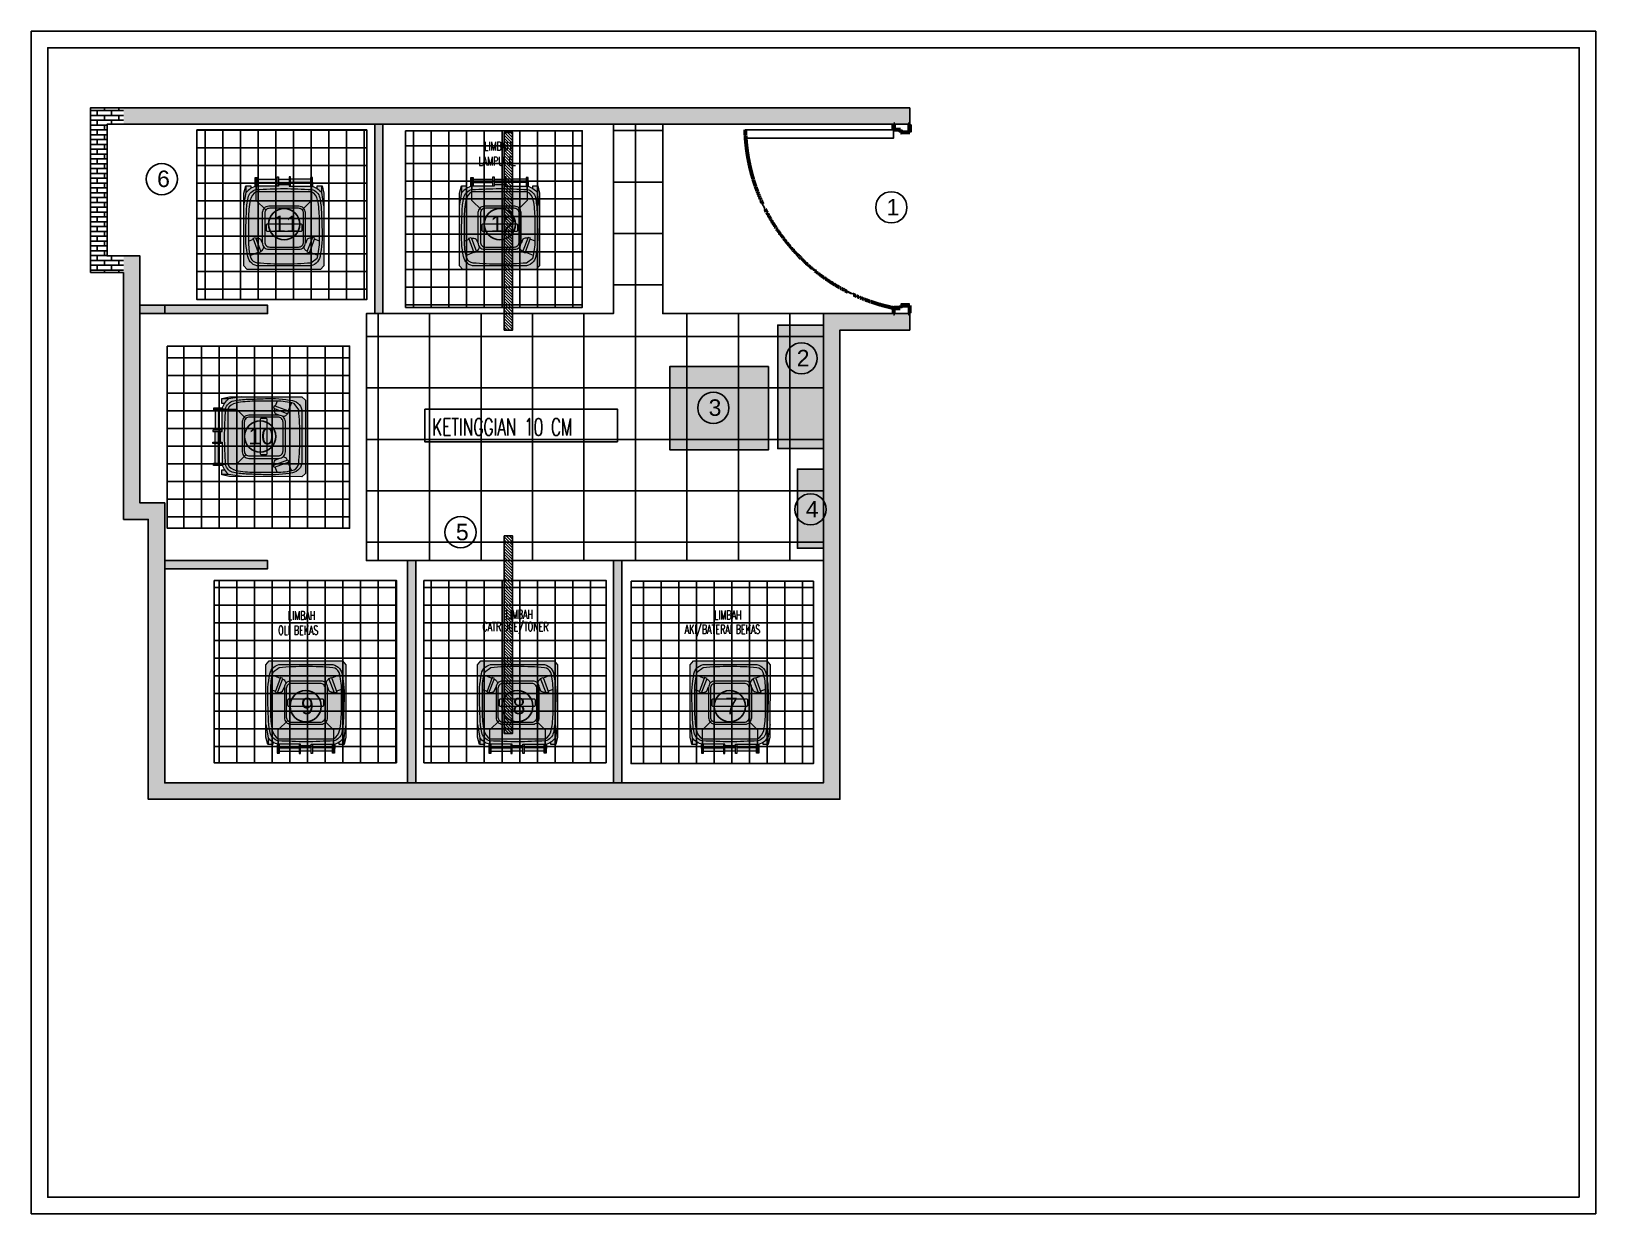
# Model space of a CAD drawing. Header units: inches. Extents: x -12025 to 97113, y -19657 to 37367.
# Drawn here: x 35508 to 45007, y 10917 to 18098 of the extents above; entities that cross this region are included whole.
import ezdxf
from ezdxf.enums import TextEntityAlignment as Align

# ---------------------------------------------------------------- set-up
doc = ezdxf.new("R2010")
doc.units = ezdxf.units.IN
doc.header["$MEASUREMENT"] = 0
doc.linetypes.add('( Hidden )', pattern=[0.375, 0.25, -0.125])
doc.layers.add('001_Dark_1 10', color=7, linetype='Continuous', lineweight=0)
doc.layers.add('Notes', color=50, linetype='( Hidden )', lineweight=60)
doc.layers.add('dwgmodels.com_hatch', color=250, linetype='Continuous')
doc.layers.add('X-01004-OFC-B2$0$A-DOOR-2', color=2, linetype='Continuous')
doc.styles.add('dD-RS', font='romans.shx', dxfattribs={"width": 0.8})
doc.styles.get("Standard").update_dxf_attribs({"font": 'arial.ttf'})
pattern_1 = [(90, (-1883.93, 1410.62), (-107.33318, 0), []), (180, (-1883.93, 1410.62), (0, -107.33318), [])]
pattern_2 = [(135, (-1883.926, 1410.623), (-8.8388348, -8.8388348), [])]

# ---------------------------------------------------------------- blocks, each defined once
blk = doc.blocks.new('DOOR-E')
at = {"color": 2, "elevation": 0}
for points in [[(1179226.5, 1580346.5), (1179226.5, 1580352.5, -0.414214), (1179230.5, 1580356.5), (1179272.5, 1580356.5, -0.414214), (1179276.5, 1580352.5), (1179276.5, 1580304.6, -0.414214), (1179272.5, 1580300.6), (1179263.5, 1580300.6, 0.414214), (1179261.5, 1580298.6), (1179261.5, 1580260.5, -0.414214), (1179257.5, 1580256.5), (1179230.5, 1580256.5, -0.414214), (1179226.5, 1580260.5), (1179226.5, 1580266.5), (1179228.5, 1580266.5), (1179228.5, 1580260.5, 0.414214), (1179230.5, 1580258.5), (1179257.5, 1580258.5, 0.414214), (1179259.5, 1580260.5), (1179259.5, 1580298.6, -0.414214), (1179263.5, 1580302.6), (1179272.5, 1580302.6, 0.414214), (1179274.5, 1580304.6), (1179274.5, 1580352.5, 0.414214), (1179272.5, 1580354.5), (1179230.5, 1580354.5, 0.414214), (1179228.5, 1580352.5), (1179228.5, 1580346.5)], [(1180376.5, 1580346.5), (1180376.5, 1580352.5, 0.414214), (1180372.5, 1580356.5), (1180330.5, 1580356.5, 0.414214), (1180326.5, 1580352.5), (1180326.5, 1580304.6, 0.414214), (1180330.5, 1580300.6), (1180339.5, 1580300.6, -0.414214), (1180341.5, 1580298.6), (1180341.5, 1580260.5, 0.414214), (1180345.5, 1580256.5), (1180372.5, 1580256.5, 0.414214), (1180376.5, 1580260.5), (1180376.5, 1580266.5), (1180374.5, 1580266.5), (1180374.5, 1580260.5, -0.414214), (1180372.5, 1580258.5), (1180345.5, 1580258.5, -0.414214), (1180343.5, 1580260.5), (1180343.5, 1580298.6, 0.414214), (1180339.5, 1580302.6), (1180330.5, 1580302.6, -0.414214), (1180328.5, 1580304.6), (1180328.5, 1580352.5, -0.414214), (1180330.5, 1580354.5), (1180372.5, 1580354.5, -0.414214), (1180374.5, 1580352.5), (1180374.5, 1580346.5)]]:
    blk.add_lwpolyline(points, format="xyb", close=True, dxfattribs=at)
at = {"color": 8}
blk.add_arc((1179231.7, 1580490.2, 0), 1134.1, 271.50479, 348.10636, dxfattribs=at)
at = {"layer": 'X-01004-OFC-B2$0$A-DOOR-2', "elevation": 0, "flags": 128}
blk.add_lwpolyline([(1179261.5, 1580256.5), (1179311.5, 1580256.5), (1179311.5, 1579356.5), (1179261.5, 1579356.5), (1179261.5, 1580256.5)], close=True, dxfattribs=at)

msp = doc.modelspace()

# ---------------------------------------------------------------- hatches: boundary and pattern name
h = msp.add_hatch()
h.set_pattern_fill('AR-BRSTD', color=256, scale=11)
h.set_pattern_definition([(0, (32871.935, 4004.078), (0, 29.337), []), (90, (32871.935, 4004.08), (-44, 29.337), [29.337, -29.337])])
h.paths.add_polyline_path([(36068, 17634.1), (35868, 17634.1), (35868, 16634.1), (36068, 16634.1), (36068, 16734.1), (35968, 16734.1), (35968, 17534.1), (36068, 17534.1)])
h = msp.add_hatch()
h.set_pattern_fill('AR-BRSTD', color=256, scale=10)
h.set_pattern_definition([(0, (14400.315, 19219.676), (0, 26.67), []), (90, (14400.315, 19219.676), (-40, 26.67), [26.67, -26.67])])
h.paths.add_polyline_path([(36068, 17634.1), (36068, 17534.1), (40842.3, 17534.1), (40842.3, 17534.1), (40842.3, 17634.1), (40836.1, 17634.1), (40698, 17634.1)])
h.paths.add_polyline_path([(36068, 16734.1), (36068, 15134.1), (36218, 15134.1), (36218, 13434.1), (40418, 13434.1), (40418, 16284.1), (40842.3, 16284.1), (40842.3, 16384.1), (40698, 16384.1), (40318, 16384.1), (40318, 13534.1), (36318, 13534.1), (36318, 15234.1), (36168, 15234.1), (36168, 16734.1)])
h = msp.add_hatch(color=256)
h.dxf.hatch_style = 1
h.paths.add_polyline_path([(37643, 17534.1), (37593, 17534.1), (37593, 16384.1), (37643, 16384.1)])
h.paths.add_polyline_path([(39093, 14884.1), (39043, 14884.1), (39043, 13534.1), (39093, 13534.1)])
h.paths.add_polyline_path([(37843, 14884.1), (37793, 14884.1), (37793, 13534.1), (37843, 13534.1)])
h.paths.add_polyline_path([(36942.9, 14884.1), (36318, 14884.1), (36318, 14834.1), (36942.9, 14834.1)])
h.paths.add_polyline_path([(36168, 16434.1), (36168, 16384.1), (36942.9, 16384.1), (36942.9, 16434.1)])
at = {"true_color": 0x636466}
h = msp.add_hatch(dxfattribs=at)
h.set_pattern_fill('ANSI37', color=251, scale=858.665449, angle=45)
h.set_pattern_definition([(90, (27869.33, 19001.06), (-107.3332, 0), []), (180, (27869.33, 19001.06), (-6e-15, -107.3332), [])])
h.paths.add_polyline_path([(36514.1, 17499.4), (36514.1, 16469), (37544.5, 16469), (37544.5, 17499.4)])
at = {"transparency": 33554687}
h = msp.add_hatch(dxfattribs=at)
h.set_pattern_fill('ANSI37', color=256, scale=2500, angle=45)
h.set_pattern_definition([(90, (20113.38, 16557.25), (-312.5, 0), []), (180, (20113.38, 16557.25), (-3e-14, -312.5), [])])
h.paths.add_polyline_path([(37593, 16384.1), (37593, 16384.1), (37543, 16384.1), (37543, 14884.1), (40318, 14884.1), (40318, 16384.1), (39342.3, 16384.1), (39342.3, 17534.1), (39042.3, 17534.1), (39042.3, 16384.1)])
at = {"true_color": 0x636466}
h = msp.add_hatch(dxfattribs=at)
h.set_pattern_fill('ANSI37', color=251, scale=858.665449, angle=45)
h.set_pattern_definition(pattern_1)
h.paths.add_polyline_path([(37780.5, 17494.1), (37780.5, 16421.3), (38853.2, 16421.3), (38853.2, 17494.1)])
at = {"true_color": 0xed1f24}
h = msp.add_hatch(dxfattribs=at)
h.set_pattern_fill('ANSI31', color=240, scale=100, angle=90)
h.set_pattern_definition(pattern_2)
h.paths.add_polyline_path([(38380.1, 17484.1), (38380.1, 16284.1), (38430.1, 16284.1), (38430.1, 17484.1)])
at = {"true_color": 0x58ba48}
h = msp.add_hatch(color=85, dxfattribs=at)
h.dxf.hatch_style = 1
h.paths.add_polyline_path([(40318, 16314.1), (40040.1, 16314.1), (40040.1, 15564), (40318, 15564)])
at = {"true_color": 0x636466}
h = msp.add_hatch(dxfattribs=at)
h.set_pattern_fill('ANSI37', color=251, scale=858.665449, angle=45)
h.set_pattern_definition(pattern_1)
h.paths.add_polyline_path([(36334, 16186.9), (36334, 15079.9), (37440.9, 15079.9), (37440.9, 16186.9)])
at = {"true_color": 0x000000}
h = msp.add_hatch(color=18, dxfattribs=at)
h.dxf.hatch_style = 1
h.paths.add_polyline_path([(39984.7, 15556.8), (39984.7, 16061.6), (39884.7, 16061.6), (39384.7, 16061.6), (39384.7, 15556.8)])
h = msp.add_hatch(color=18, dxfattribs=at)
h.dxf.hatch_style = 1
h.paths.add_polyline_path([(39984.7, 15977.3), (39748.3, 15977.3, -0.381513), (39744.8, 15641.1), (39984.7, 15641.1)])
at = {"true_color": 0x939598}
h = msp.add_hatch(color=252, dxfattribs=at)
h.dxf.hatch_style = 1
h.paths.add_polyline_path([(39892, 15672.7), (39946.4, 15672.7), (39946.4, 15944.7), (39892, 15944.7)])
at = {"true_color": 0xffffff}
h = msp.add_hatch(color=7, dxfattribs=at)
h.dxf.hatch_style = 1
h.paths.add_polyline_path([(40160.1, 14959.1), (40318, 14959.1), (40318, 15440), (40160.1, 15440)])
at = {"true_color": 0xed1f24}
h = msp.add_hatch(dxfattribs=at)
h.set_pattern_fill('ANSI31', color=240, scale=100, angle=90)
h.set_pattern_definition(pattern_2)
h.paths.add_polyline_path([(38380.1, 15034.1), (38380.1, 13834.1), (38430.1, 13834.1), (38430.1, 15034.1)])
at = {"true_color": 0x636466}
h = msp.add_hatch(dxfattribs=at)
h.set_pattern_fill('ANSI37', color=251, scale=858.665449, angle=45)
h.set_pattern_definition(pattern_1)
h.paths.add_polyline_path([(36617.7, 14763.5), (36617.7, 13656.5), (37724.7, 13656.5), (37724.7, 14763.5)])
h = msp.add_hatch(dxfattribs=at)
h.set_pattern_fill('ANSI37', color=251, scale=858.665449, angle=45)
h.set_pattern_definition(pattern_1)
h.paths.add_polyline_path([(37891.5, 14763.3), (37891.5, 13656.4), (38998.4, 13656.4), (38998.4, 14763.3)])
h = msp.add_hatch(dxfattribs=at)
h.set_pattern_fill('ANSI37', color=251, scale=858.665449, angle=45)
h.set_pattern_definition(pattern_1)
h.paths.add_polyline_path([(39149.7, 14757.9), (39149.7, 13650.9), (40256.6, 13650.9), (40256.6, 14757.9)])
at = {"layer": 'dwgmodels.com_hatch', "true_color": 0x136734}
h = msp.add_hatch(color=116, dxfattribs=at)
h.dxf.hatch_style = 1
h.paths.add_polyline_path([(36799.4, 17114.2), (36810.5, 17159.1), (36841, 17159.1), (36840.8, 17144.2, -0.065352), (36867.3, 17156.3), (36867.7, 17211.1), (36874.3, 17211.1), (36880.9, 17211.1), (36880.9, 17200.1), (37001.3, 17200.1), (37001.3, 17213.9), (37009.5, 17213.9), (37009.5, 17200.1), (37041.9, 17200.1), (37074.3, 17200.1), (37074.3, 17213.9), (37082.5, 17213.9), (37082.5, 17200.1), (37203, 17200.1), (37203, 17211.1), (37209.6, 17211.1), (37216.1, 17211.1), (37216.5, 17156.3, -0.065352), (37243, 17144.2), (37242.9, 17159.1), (37273.3, 17159.1), (37284.4, 17114.2), (37284.7, 16674.7), (37264.4, 16651.4), (37041.9, 16651.4), (36819.4, 16651.4), (36799.1, 16674.7)])
h.paths.add_polyline_path([(37203, 17158.2), (37203, 17180.4), (37082.5, 17180.4), (37082.5, 17158.2)], flags=16)
h.paths.add_polyline_path([(37074.3, 17168.3), (37074.3, 17180.4), (37041.9, 17180.4), (37009.5, 17180.4), (37009.5, 17168.3), (37041.9, 17168.3)], flags=16)
h.paths.add_polyline_path([(37001.3, 17158.2), (37001.3, 17180.4), (36880.9, 17180.4), (36880.9, 17158.2)], flags=16)
h = msp.add_hatch(color=116, dxfattribs=at)
h.dxf.hatch_style = 1
h.paths.add_polyline_path([(38109, 17114.2), (38120.1, 17159.1), (38150.5, 17159.1), (38150.4, 17144.2, -0.065352), (38176.9, 17156.3), (38177.3, 17211.1), (38183.8, 17211.1), (38190.4, 17211.1), (38190.4, 17200.1), (38310.9, 17200.1), (38310.9, 17213.9), (38319.1, 17213.9), (38319.1, 17200.1), (38351.5, 17200.1), (38383.9, 17200.1), (38383.9, 17213.9), (38392.1, 17213.9), (38392.1, 17200.1), (38512.5, 17200.1), (38512.5, 17211.1), (38519.1, 17211.1), (38525.7, 17211.1), (38526.1, 17156.3, -0.065352), (38552.5, 17144.2), (38552.4, 17159.1), (38582.9, 17159.1), (38594, 17114.2), (38594.3, 16674.7), (38573.9, 16651.4), (38351.5, 16651.4), (38129, 16651.4), (38108.7, 16674.7)])
h.paths.add_polyline_path([(38512.5, 17158.2), (38512.5, 17180.4), (38392.1, 17180.4), (38392.1, 17158.2)], flags=16)
h.paths.add_polyline_path([(38383.9, 17168.3), (38383.9, 17180.4), (38351.5, 17180.4), (38319.1, 17180.4), (38319.1, 17168.3), (38351.5, 17168.3)], flags=16)
h.paths.add_polyline_path([(38310.9, 17158.2), (38310.9, 17180.4), (38190.4, 17180.4), (38190.4, 17158.2)], flags=16)
h = msp.add_hatch(color=116, dxfattribs=at)
h.dxf.hatch_style = 1
h.paths.add_polyline_path([(36710.5, 15393.6), (36665.6, 15404.7), (36665.6, 15435.2), (36680.5, 15435.1, -0.065352), (36668.4, 15461.5), (36613.6, 15461.9), (36613.6, 15468.5), (36613.6, 15475.1), (36624.7, 15475.1), (36624.7, 15595.5), (36610.8, 15595.5), (36610.8, 15603.7), (36624.7, 15603.7), (36624.7, 15636.1), (36624.7, 15668.5), (36610.8, 15668.5), (36610.8, 15676.7), (36624.7, 15676.7), (36624.7, 15797.2), (36613.6, 15797.2), (36613.6, 15803.8), (36613.6, 15810.4), (36668.4, 15810.7, -0.065352), (36680.5, 15837.2), (36665.6, 15837.1), (36665.6, 15867.5), (36710.5, 15878.6), (37150, 15878.9), (37173.3, 15858.6), (37173.3, 15636.1), (37173.3, 15413.7), (37150, 15393.3)])
h.paths.add_polyline_path([(36666.5, 15797.2), (36644.3, 15797.2), (36644.3, 15676.7), (36666.5, 15676.7)], flags=16)
h.paths.add_polyline_path([(36656.4, 15668.5), (36644.3, 15668.5), (36644.3, 15636.1), (36644.3, 15603.7), (36656.4, 15603.7), (36656.4, 15636.1)], flags=16)
h.paths.add_polyline_path([(36666.5, 15595.5), (36644.3, 15595.5), (36644.3, 15475.1), (36666.5, 15475.1)], flags=16)
h = msp.add_hatch(color=116, dxfattribs=at)
h.dxf.hatch_style = 1
h.paths.add_polyline_path([(37418, 13812), (37406.9, 13767.1), (37376.5, 13767.1), (37376.6, 13782, -0.065352), (37350.1, 13769.9), (37349.7, 13715.2), (37343.2, 13715.2), (37336.6, 13715.2), (37336.6, 13726.2), (37216.1, 13726.2), (37216.1, 13712.3), (37207.9, 13712.3), (37207.9, 13726.2), (37175.5, 13726.2), (37143.1, 13726.2), (37143.1, 13712.3), (37134.9, 13712.3), (37134.9, 13726.2), (37014.5, 13726.2), (37014.5, 13715.2), (37007.9, 13715.2), (37001.3, 13715.2), (37000.9, 13769.9, -0.065352), (36974.4, 13782), (36974.6, 13767.1), (36944.1, 13767.1), (36933, 13812), (36932.7, 14251.5), (36953, 14274.8), (37175.5, 14274.8), (37398, 14274.8), (37418.3, 14251.5)])
h.paths.add_polyline_path([(37014.5, 13768.1), (37014.5, 13745.8), (37134.9, 13745.8), (37134.9, 13768.1)], flags=16)
h.paths.add_polyline_path([(37143.1, 13757.9), (37143.1, 13745.8), (37175.5, 13745.8), (37207.9, 13745.8), (37207.9, 13757.9), (37175.5, 13757.9)], flags=16)
h.paths.add_polyline_path([(37216.1, 13768.1), (37216.1, 13745.8), (37336.6, 13745.8), (37336.6, 13768.1)], flags=16)
h = msp.add_hatch(color=116, dxfattribs=at)
h.dxf.hatch_style = 1
h.paths.add_polyline_path([(38703.2, 13812), (38692.1, 13767.1), (38661.6, 13767.1), (38661.7, 13782, -0.065352), (38635.3, 13769.9), (38634.9, 13715.2), (38628.3, 13715.2), (38621.7, 13715.2), (38621.7, 13726.2), (38501.2, 13726.2), (38501.2, 13712.3), (38493, 13712.3), (38493, 13726.2), (38460.7, 13726.2), (38428.3, 13726.2), (38428.3, 13712.3), (38420.1, 13712.3), (38420.1, 13726.2), (38299.6, 13726.2), (38299.6, 13715.2), (38293, 13715.2), (38286.4, 13715.2), (38286, 13769.9, -0.065352), (38259.6, 13782), (38259.7, 13767.1), (38229.3, 13767.1), (38218.1, 13812), (38217.9, 14251.5), (38238.2, 14274.8), (38460.7, 14274.8), (38683.1, 14274.8), (38703.5, 14251.5)])
h.paths.add_polyline_path([(38299.6, 13768.1), (38299.6, 13745.8), (38420.1, 13745.8), (38420.1, 13768.1)], flags=16)
h.paths.add_polyline_path([(38428.3, 13757.9), (38428.3, 13745.8), (38460.7, 13745.8), (38493, 13745.8), (38493, 13757.9), (38460.7, 13757.9)], flags=16)
h.paths.add_polyline_path([(38501.2, 13768.1), (38501.2, 13745.8), (38621.7, 13745.8), (38621.7, 13768.1)], flags=16)
h = msp.add_hatch(color=116, dxfattribs=at)
h.dxf.hatch_style = 1
h.paths.add_polyline_path([(39993.2, 13812), (39982.1, 13767.1), (39951.7, 13767.1), (39951.8, 13782, -0.065352), (39925.3, 13769.9), (39924.9, 13715.2), (39918.4, 13715.2), (39911.8, 13715.2), (39911.8, 13726.2), (39791.3, 13726.2), (39791.3, 13712.3), (39783.1, 13712.3), (39783.1, 13726.2), (39750.7, 13726.2), (39718.3, 13726.2), (39718.3, 13712.3), (39710.1, 13712.3), (39710.1, 13726.2), (39589.7, 13726.2), (39589.7, 13715.2), (39583.1, 13715.2), (39576.5, 13715.2), (39576.1, 13769.9, -0.065352), (39549.6, 13782), (39549.8, 13767.1), (39519.3, 13767.1), (39508.2, 13812), (39507.9, 14251.5), (39528.3, 14274.8), (39750.7, 14274.8), (39973.2, 14274.8), (39993.5, 14251.5)])
h.paths.add_polyline_path([(39589.7, 13768.1), (39589.7, 13745.8), (39710.1, 13745.8), (39710.1, 13768.1)], flags=16)
h.paths.add_polyline_path([(39718.3, 13757.9), (39718.3, 13745.8), (39750.7, 13745.8), (39783.1, 13745.8), (39783.1, 13757.9), (39750.7, 13757.9)], flags=16)
h.paths.add_polyline_path([(39791.3, 13768.1), (39791.3, 13745.8), (39911.8, 13745.8), (39911.8, 13768.1)], flags=16)

# ---------------------------------------------------------------- linework, layer by layer
for p, q in [((40842.3, 17534.1), (40842.3, 17634.1)), ((40842.3, 16284.1), (40842.3, 16384.1)), ((40842.3, 16284.1), (40842.3, 16384.1)), ((40842.3, 16284.1), (40842.3, 16384.1)), ((40842.3, 16284.1), (40842.3, 16384.1))]:
    msp.add_line(p, q)
for points in [[(45006.9, 10917.5), (35508, 10917.5), (35508, 18098.2), (45006.9, 18098.2)], [(44906.9, 11017.5), (35608, 11017.5), (35608, 17998.2), (44906.9, 17998.2)], [(40318, 16314.1), (40040.1, 16314.1), (40040.1, 15564), (40318, 15564)], [(40318, 15440), (40160.1, 15440), (40160.1, 14959.1), (40318, 14959.1)]]:
    msp.add_lwpolyline(points, close=True)
for points in [[(36068, 16634.1), (35868, 16634.1), (35868, 17634.1), (36068, 17634.1)], [(36068, 17634.1), (40698, 17634.1)], [(40842.3, 17634.1), (40698, 17634.1)], [(40842.3, 17634.1), (40836.1, 17634.1)], [(36068, 16734.1), (35968, 16734.1), (35968, 17534.1), (36068, 17534.1)], [(36068, 17534.1), (40698, 17534.1)], [(37593, 16384.1), (37543, 16384.1), (37543, 14884.1), (40318, 14884.1), (40318, 16384.1), (39342.3, 16384.1), (39342.3, 17534.1), (39042.3, 17534.1), (39042.3, 16384.1), (37593, 16384.1)], [(37593, 17534.1), (37593, 16384.1), (37643, 16384.1), (37643, 17534.1), (37593, 17534.1)], [(38230.1, 17534.1), (38580.1, 17534.1)], [(40318, 16384.1), (39342.3, 16384.1), (39342.3, 17534.1)], [(39818, 17534.1), (39518, 17534.1)], [(39818, 17534.1), (39518, 17534.1)], [(40843, 17534.1), (40698, 17534.1)], [(40838.1, 17534.1), (40842.3, 17534.1), (40842.3, 17534.1)], [(40843, 16384.1), (40318, 16384.1), (40318, 13534.1), (36318, 13534.1), (36318, 15234.1), (36168, 15234.1), (36168, 16734.1), (36068, 16734.1)], [(40843, 16284.1), (40418, 16284.1), (40418, 13434.1), (36218, 13434.1), (36218, 15134.1), (36068, 15134.1), (36068, 16634.1)], [(36168, 16384.1), (36942.9, 16384.1), (36942.9, 16434.1), (36318, 16434.1), (36168, 16434.1)], [(36318.1, 16384.1), (36318.1, 16434.1)], [(40698, 16384.1), (40843, 16384.1)], [(40698, 16284.1), (40842.3, 16284.1)], [(39884.7, 16061.6), (39384.7, 16061.6), (39384.7, 15556.8), (39984.7, 15556.8), (39984.7, 16061.6)], [(39884.7, 16061.6), (39984.7, 16061.6)], [(36168, 15876.8), (36168, 15576.8)], [(36318, 14834.1), (36942.9, 14834.1), (36942.9, 14884.1), (36318, 14884.1), (36318, 14884.1), (36318, 14834.1)], [(37843, 13534.1), (37843, 14884.1), (37793, 14884.1), (37793, 13534.1), (37793, 13534.1), (37843, 13534.1)], [(39093, 13534.1), (39093, 14884.1), (39043, 14884.1), (39043, 13534.1), (39043, 13534.1), (39093, 13534.1)]]:
    msp.add_lwpolyline(points)
at = {"color": 251, "true_color": 0x636466}
for points in [[(36514.1, 17499.4), (37544.5, 17499.4), (37544.5, 16469), (36514.1, 16469), (36514.1, 17499.4), (36514.1, 17499.4)], [(37780.5, 17494.1), (38853.2, 17494.1), (38853.2, 16421.3), (37780.5, 16421.3), (37780.5, 17494.1), (37780.5, 17494.1)], [(36334, 16186.9), (37440.9, 16186.9), (37440.9, 15079.9), (36334, 15079.9), (36334, 16186.9), (36334, 16186.9)], [(36617.7, 14763.5), (37724.7, 14763.5), (37724.7, 13656.5), (36617.7, 13656.5), (36617.7, 14763.5), (36617.7, 14763.5)], [(37891.5, 14763.3), (38998.4, 14763.3), (38998.4, 13656.4), (37891.5, 13656.4), (37891.5, 14763.3), (37891.5, 14763.3)], [(39149.7, 14757.9), (40256.6, 14757.9), (40256.6, 13650.9), (39149.7, 13650.9), (39149.7, 14757.9), (39149.7, 14757.9)]]:
    msp.add_lwpolyline(points, dxfattribs=at)
at = {"color": 240, "true_color": 0xed1f24}
for points in [[(38380.1, 16284.1), (38430.1, 16284.1), (38430.1, 17484.1), (38380.1, 17484.1), (38380.1, 16284.1)], [(38380.1, 13834.1), (38430.1, 13834.1), (38430.1, 15034.1), (38380.1, 15034.1), (38380.1, 13834.1)]]:
    msp.add_lwpolyline(points, dxfattribs=at)
at = {"color": 2}
for points in [[(40318, 15538.9), (40318.1, 15538.9)], [(40318, 15538.9), (40318.1, 15538.9)], [(40418, 15538.9), (40418.1, 15538.9)], [(40418, 15538.9), (40418.1, 15538.9)]]:
    msp.add_lwpolyline(points, dxfattribs=at)
at = {"color": 5}
for centre in [(36300.4, 17200.7), (40729.9, 17029), (37043.5, 16926.9), (38353.1, 16926.9), (40184.2, 16111.9), (39649, 15811.3), (36897.8, 15637.7), (40239.5, 15194.9), (38114.7, 15055.8), (37173.9, 13999.3), (38459, 13999.3), (39749.1, 13999.3)]:
    msp.add_circle(centre, 94.8, dxfattribs=at)
at = {"layer": '001_Dark_1 10'}
for points in [[(36867.3, 17156.3), (36867.7, 17211.1), (36874.3, 17211.1), (36880.9, 17211.1), (36880.9, 17158.2)], [(36880.9, 17200.1), (37001.3, 17200.1)], [(37009.5, 17200.1), (37041.9, 17200.1), (37074.3, 17200.1)], [(37203, 17200.1), (37082.5, 17200.1)], [(37216.5, 17156.3), (37216.1, 17211.1), (37209.6, 17211.1), (37203, 17211.1), (37203, 17158.2)], [(38176.9, 17156.3), (38177.3, 17211.1), (38183.8, 17211.1), (38190.4, 17211.1), (38190.4, 17158.2)], [(38190.4, 17200.1), (38310.9, 17200.1)], [(38319.1, 17200.1), (38351.5, 17200.1), (38383.9, 17200.1)], [(38512.5, 17200.1), (38392.1, 17200.1)], [(38526.1, 17156.3), (38525.7, 17211.1), (38519.1, 17211.1), (38512.5, 17211.1), (38512.5, 17158.2)], [(37243, 17144.2), (37242.9, 17159.1), (37273.3, 17159.1), (37284.4, 17114.2), (37284.7, 16674.7), (37264.4, 16651.4), (37041.9, 16651.4), (36819.4, 16651.4), (36799.1, 16674.7), (36799.4, 17114.2), (36810.5, 17159.1), (36841, 17159.1), (36840.8, 17144.2)], [(36799.3, 17037.7), (36812.1, 17118.5), (36812.1, 17159.1)], [(36880.9, 17180.4), (37001.3, 17180.4)], [(37009.5, 17180.4), (37041.9, 17180.4), (37074.3, 17180.4)], [(37009.5, 17168.3), (37041.9, 17168.3), (37074.3, 17168.3)], [(37203, 17180.4), (37082.5, 17180.4)], [(37284.5, 17037.7), (37271.7, 17118.5), (37271.7, 17159.1)], [(38552.5, 17144.2), (38552.4, 17159.1), (38582.9, 17159.1), (38594, 17114.2), (38594.3, 16674.7), (38573.9, 16651.4), (38351.5, 16651.4), (38129, 16651.4), (38108.7, 16674.7), (38109, 17114.2), (38120.1, 17159.1), (38150.5, 17159.1), (38150.4, 17144.2)], [(38108.9, 17037.7), (38121.7, 17118.5), (38121.7, 17159.1)], [(38190.4, 17180.4), (38310.9, 17180.4)], [(38319.1, 17180.4), (38351.5, 17180.4), (38383.9, 17180.4)], [(38319.1, 17168.3), (38351.5, 17168.3), (38383.9, 17168.3)], [(38512.5, 17180.4), (38392.1, 17180.4)], [(38594, 17037.7), (38581.3, 17118.5), (38581.3, 17159.1)], [(36826.4, 16824.6), (36856.8, 16835.9)], [(36854.2, 16841.2), (36868.4, 16846.4), (36902.2, 16758.2), (36887.1, 16752.4), (36854.8, 16841.4)], [(37229.6, 16841.2), (37215.4, 16846.4), (37181.6, 16758.2), (37196.7, 16752.4), (37229.1, 16841.4)], [(37257.4, 16824.6), (37227.1, 16835.9)], [(38136, 16824.6), (38166.3, 16835.9)], [(38163.8, 16841.2), (38178, 16846.4), (38211.8, 16758.2), (38196.7, 16752.4), (38164.3, 16841.4)], [(38539.2, 16841.2), (38525, 16846.4), (38491.2, 16758.2), (38506.3, 16752.4), (38538.6, 16841.4)], [(38567, 16824.6), (38536.6, 16835.9)], [(36836.2, 16737.1), (36885.7, 16756.2)], [(37247.6, 16737.1), (37198.1, 16756.2)], [(38145.8, 16737.1), (38195.3, 16756.2)], [(38557.2, 16737.1), (38507.7, 16756.2)], [(36680.5, 15837.2), (36665.6, 15837.1), (36665.6, 15867.5), (36710.5, 15878.6), (37150, 15878.9), (37173.3, 15858.6), (37173.3, 15636.1), (37173.3, 15413.7), (37150, 15393.3), (36710.5, 15393.6), (36665.6, 15404.7), (36665.6, 15435.2), (36680.5, 15435.1)], [(36787, 15878.7), (36706.2, 15865.9), (36665.6, 15865.9)], [(36668.4, 15810.7), (36613.6, 15810.4), (36613.6, 15803.8), (36613.6, 15797.2), (36666.5, 15797.2)], [(36624.7, 15797.2), (36624.7, 15676.7)], [(36644.3, 15797.2), (36644.3, 15676.7)], [(36983.5, 15823.8), (36978.3, 15809.7), (37066.5, 15775.8), (37072.3, 15790.9), (36983.3, 15823.3)], [(37000.1, 15851.6), (36988.8, 15821.3)], [(37087.7, 15841.8), (37068.5, 15792.3)], [(36624.7, 15603.7), (36624.7, 15636.1), (36624.7, 15668.5)], [(36624.7, 15475.1), (36624.7, 15595.5)], [(36644.3, 15603.7), (36644.3, 15636.1), (36644.3, 15668.5)], [(36644.3, 15475.1), (36644.3, 15595.5)], [(36656.4, 15603.7), (36656.4, 15636.1), (36656.4, 15668.5)], [(36983.5, 15448.5), (36978.3, 15462.6), (37066.5, 15496.4), (37072.3, 15481.3), (36983.3, 15449)], [(36668.4, 15461.5), (36613.6, 15461.9), (36613.6, 15468.5), (36613.6, 15475.1), (36666.5, 15475.1)], [(36787, 15393.6), (36706.2, 15406.3), (36665.6, 15406.3)], [(37000.1, 15420.7), (36988.8, 15451)], [(37087.7, 15430.4), (37068.5, 15479.9)], [(36974.4, 13782), (36974.6, 13767.1), (36944.1, 13767.1), (36933, 13812), (36932.7, 14251.5), (36953, 14274.8), (37175.5, 14274.8), (37398, 14274.8), (37418.3, 14251.5), (37418, 13812), (37406.9, 13767.1), (37376.5, 13767.1), (37376.6, 13782)], [(38259.6, 13782), (38259.7, 13767.1), (38229.3, 13767.1), (38218.1, 13812), (38217.9, 14251.5), (38238.2, 14274.8), (38460.7, 14274.8), (38683.1, 14274.8), (38703.5, 14251.5), (38703.2, 13812), (38692.1, 13767.1), (38661.6, 13767.1), (38661.7, 13782)], [(39549.6, 13782), (39549.8, 13767.1), (39519.3, 13767.1), (39508.2, 13812), (39507.9, 14251.5), (39528.3, 14274.8), (39750.7, 14274.8), (39973.2, 14274.8), (39993.5, 14251.5), (39993.2, 13812), (39982.1, 13767.1), (39951.7, 13767.1), (39951.8, 13782)], [(36969.8, 14189.2), (37019.3, 14170)], [(36987.8, 14085), (37002, 14079.9), (37035.8, 14168.1), (37020.7, 14173.9), (36988.4, 14084.8)], [(37363.2, 14085), (37349, 14079.9), (37315.2, 14168.1), (37330.3, 14173.9), (37362.7, 14084.8)], [(37381.2, 14189.2), (37331.7, 14170)], [(38254.9, 14189.2), (38304.5, 14170)], [(38273, 14085), (38287.1, 14079.9), (38321, 14168.1), (38305.9, 14173.9), (38273.5, 14084.8)], [(38648.3, 14085), (38634.2, 14079.9), (38600.3, 14168.1), (38615.4, 14173.9), (38647.8, 14084.8)], [(38666.4, 14189.2), (38616.8, 14170)], [(39545, 14189.2), (39594.5, 14170)], [(39563, 14085), (39577.2, 14079.9), (39611, 14168.1), (39595.9, 14173.9), (39563.6, 14084.8)], [(39938.4, 14085), (39924.2, 14079.9), (39890.4, 14168.1), (39905.5, 14173.9), (39937.9, 14084.8)], [(39956.4, 14189.2), (39906.9, 14170)], [(36960, 14101.7), (36990.4, 14090.3)], [(37391, 14101.7), (37360.7, 14090.3)], [(38245.2, 14101.7), (38275.5, 14090.3)], [(38676.1, 14101.7), (38645.8, 14090.3)], [(39535.2, 14101.7), (39565.6, 14090.3)], [(39966.2, 14101.7), (39935.9, 14090.3)], [(36932.9, 13888.5), (36945.7, 13807.8), (36945.7, 13767.1)], [(37418.1, 13888.5), (37405.3, 13807.8), (37405.3, 13767.1)], [(38218.1, 13888.5), (38230.9, 13807.8), (38230.9, 13767.1)], [(38703.2, 13888.5), (38690.4, 13807.8), (38690.4, 13767.1)], [(39508.1, 13888.5), (39520.9, 13807.8), (39520.9, 13767.1)], [(39993.3, 13888.5), (39980.5, 13807.8), (39980.5, 13767.1)], [(37000.9, 13769.9), (37001.3, 13715.2), (37007.9, 13715.2), (37014.5, 13715.2), (37014.5, 13768.1)], [(37014.5, 13745.8), (37134.9, 13745.8)], [(37014.5, 13726.2), (37134.9, 13726.2)], [(37207.9, 13757.9), (37175.5, 13757.9), (37143.1, 13757.9)], [(37207.9, 13745.8), (37175.5, 13745.8), (37143.1, 13745.8)], [(37207.9, 13726.2), (37175.5, 13726.2), (37143.1, 13726.2)], [(37336.6, 13745.8), (37216.1, 13745.8)], [(37336.6, 13726.2), (37216.1, 13726.2)], [(37350.1, 13769.9), (37349.7, 13715.2), (37343.2, 13715.2), (37336.6, 13715.2), (37336.6, 13768.1)], [(38286, 13769.9), (38286.4, 13715.2), (38293, 13715.2), (38299.6, 13715.2), (38299.6, 13768.1)], [(38299.6, 13745.8), (38420.1, 13745.8)], [(38299.6, 13726.2), (38420.1, 13726.2)], [(38493, 13757.9), (38460.7, 13757.9), (38428.3, 13757.9)], [(38493, 13745.8), (38460.7, 13745.8), (38428.3, 13745.8)], [(38493, 13726.2), (38460.7, 13726.2), (38428.3, 13726.2)], [(38621.7, 13745.8), (38501.2, 13745.8)], [(38621.7, 13726.2), (38501.2, 13726.2)], [(38635.3, 13769.9), (38634.9, 13715.2), (38628.3, 13715.2), (38621.7, 13715.2), (38621.7, 13768.1)], [(39576.1, 13769.9), (39576.5, 13715.2), (39583.1, 13715.2), (39589.7, 13715.2), (39589.7, 13768.1)], [(39589.7, 13745.8), (39710.1, 13745.8)], [(39589.7, 13726.2), (39710.1, 13726.2)], [(39783.1, 13757.9), (39750.7, 13757.9), (39718.3, 13757.9)], [(39783.1, 13745.8), (39750.7, 13745.8), (39718.3, 13745.8)], [(39783.1, 13726.2), (39750.7, 13726.2), (39718.3, 13726.2)], [(39911.8, 13745.8), (39791.3, 13745.8)], [(39911.8, 13726.2), (39791.3, 13726.2)], [(39925.3, 13769.9), (39924.9, 13715.2), (39918.4, 13715.2), (39911.8, 13715.2), (39911.8, 13768.1)]]:
    msp.add_lwpolyline(points, dxfattribs=at)
for points in [[(36931.7, 17014.3), (36874.3, 17070.4), (36874.3, 17211.1), (36874.3, 17137.5, -0.002183), (37041.9, 17143.5, -0.002183), (37209.6, 17137.5), (37209.6, 17211.1), (37209.6, 17070.4), (37152.2, 17014.3)], [(38241.2, 17014.3), (38183.8, 17070.4), (38183.8, 17211.1), (38183.8, 17137.5, -0.002183), (38351.5, 17143.5, -0.002183), (38519.1, 17137.5), (38519.1, 17211.1), (38519.1, 17070.4), (38461.7, 17014.3)], [(37209.6, 17137.5, -0.297961), (37259.5, 17086.8, -0.042051), (37269.4, 17001.1, 0.003698), (37273.4, 16895.3, -0.060574), (37261, 16730.9, -0.367426), (37193.1, 16673.2), (37041.9, 16673.2), (36890.7, 16673.2, -0.367426), (36822.8, 16730.9, -0.060574), (36810.4, 16895.3, 0.003698), (36814.4, 17001.1, -0.042051), (36824.3, 17086.8, -0.297961), (36874.3, 17137.5)], [(37001.3, 17158.2), (36880.9, 17158.2), (36874.3, 17158.2, 0.169802), (36812.1, 17118.5)], [(37082.5, 17158.2), (37203, 17158.2), (37209.6, 17158.2, -0.169802), (37271.7, 17118.5)], [(38519.1, 17137.5, -0.297961), (38569.1, 17086.8, -0.042051), (38579, 17001.1, 0.003698), (38583, 16895.3, -0.060574), (38570.6, 16730.9, -0.367426), (38502.7, 16673.2), (38351.5, 16673.2), (38200.3, 16673.2, -0.367426), (38132.4, 16730.9, -0.060574), (38119.9, 16895.3, 0.003698), (38124, 17001.1, -0.042051), (38133.9, 17086.8, -0.297961), (38183.8, 17137.5)], [(38310.9, 17158.2), (38190.4, 17158.2), (38183.8, 17158.2, 0.169802), (38121.7, 17118.5)], [(38392.1, 17158.2), (38512.5, 17158.2), (38519.1, 17158.2, -0.169802), (38581.3, 17118.5)], [(36870.4, 16841, -0.269888), (36900.1, 16835.9), (36911.7, 16809.2)], [(37213.4, 16841, 0.269888), (37183.7, 16835.9), (37172.1, 16809.2)], [(38180, 16841, -0.269888), (38209.7, 16835.9), (38221.3, 16809.2)], [(38523, 16841, 0.269888), (38493.3, 16835.9), (38481.7, 16809.2)], [(36900.7, 16762), (36901.2, 16762.2, 0.32068), (36919.2, 16789.7)], [(37183.1, 16762), (37182.7, 16762.2, -0.32068), (37164.6, 16789.7)], [(38210.3, 16762), (38210.7, 16762.2, 0.32068), (38228.8, 16789.7)], [(38492.7, 16762), (38492.2, 16762.2, -0.32068), (38474.2, 16789.7)], [(36666.5, 15676.7), (36666.5, 15797.2), (36666.5, 15803.8, -0.169802), (36706.2, 15865.9)], [(36687.2, 15803.8, -0.297961), (36737.9, 15853.7, -0.042051), (36823.6, 15863.6, 0.003698), (36929.4, 15867.7, -0.060574), (37093.8, 15855.3, -0.367426), (37151.5, 15787.3), (37151.5, 15636.1), (37151.5, 15484.9, -0.367426), (37093.8, 15417, -0.060574), (36929.4, 15404.6, 0.003698), (36823.6, 15408.6, -0.042051), (36737.9, 15418.5, -0.297961), (36687.2, 15468.5)], [(36810.4, 15525.9), (36754.3, 15468.5), (36613.6, 15468.5), (36687.2, 15468.5, -0.002183), (36681.2, 15636.1, -0.002183), (36687.2, 15803.8), (36613.6, 15803.8), (36754.3, 15803.8), (36810.4, 15746.4)], [(36983.7, 15807.6, 0.269888), (36988.8, 15777.9), (37015.5, 15766.3)], [(37062.7, 15777.3), (37062.5, 15776.9, -0.32068), (37035, 15758.8)], [(36666.5, 15595.5), (36666.5, 15475.1), (36666.5, 15468.5, 0.169802), (36706.2, 15406.3)], [(36983.7, 15464.6, -0.269888), (36988.8, 15494.4), (37015.5, 15505.9)], [(37062.7, 15495), (37062.5, 15495.4, 0.32068), (37035, 15513.4)], [(37007.9, 13788.7, -0.297961), (36957.9, 13839.4, -0.042051), (36948, 13925.2, 0.003698), (36944, 14030.9, -0.060574), (36956.4, 14195.3, -0.367426), (37024.3, 14253), (37175.5, 14253), (37326.7, 14253, -0.367426), (37394.6, 14195.3, -0.060574), (37407, 14030.9, 0.003698), (37403, 13925.2, -0.042051), (37393.1, 13839.4, -0.297961), (37343.2, 13788.7)], [(38293, 13788.7, -0.297961), (38243.1, 13839.4, -0.042051), (38233.2, 13925.2, 0.003698), (38229.1, 14030.9, -0.060574), (38241.5, 14195.3, -0.367426), (38309.4, 14253), (38460.7, 14253), (38611.9, 14253, -0.367426), (38679.8, 14195.3, -0.060574), (38692.2, 14030.9, 0.003698), (38688.1, 13925.2, -0.042051), (38678.2, 13839.4, -0.297961), (38628.3, 13788.7)], [(39583.1, 13788.7, -0.297961), (39533.1, 13839.4, -0.042051), (39523.2, 13925.2, 0.003698), (39519.2, 14030.9, -0.060574), (39531.6, 14195.3, -0.367426), (39599.5, 14253), (39750.7, 14253), (39901.9, 14253, -0.367426), (39969.8, 14195.3, -0.060574), (39982.3, 14030.9, 0.003698), (39978.2, 13925.2, -0.042051), (39968.3, 13839.4, -0.297961), (39918.4, 13788.7)], [(37034.3, 14164.2), (37034.8, 14164, -0.32068), (37052.8, 14136.5)], [(37316.7, 14164.2), (37316.3, 14164, 0.32068), (37298.2, 14136.5)], [(38319.5, 14164.2), (38319.9, 14164, -0.32068), (38338, 14136.5)], [(38601.8, 14164.2), (38601.4, 14164, 0.32068), (38583.3, 14136.5)], [(39609.5, 14164.2), (39610, 14164, -0.32068), (39628, 14136.5)], [(39891.9, 14164.2), (39891.5, 14164, 0.32068), (39873.4, 14136.5)], [(37004, 14085.2, 0.269888), (37033.7, 14090.4), (37045.3, 14117)], [(37347, 14085.2, -0.269888), (37317.3, 14090.4), (37305.7, 14117)], [(38289.2, 14085.2, 0.269888), (38318.9, 14090.4), (38330.5, 14117)], [(38632.1, 14085.2, -0.269888), (38602.4, 14090.4), (38590.9, 14117)], [(39579.2, 14085.2, 0.269888), (39608.9, 14090.4), (39620.5, 14117)], [(39922.2, 14085.2, -0.269888), (39892.5, 14090.4), (39880.9, 14117)], [(37285.8, 13912), (37343.2, 13855.8), (37343.2, 13715.2), (37343.2, 13788.7, -0.002183), (37175.5, 13782.7, -0.002183), (37007.9, 13788.7), (37007.9, 13715.2), (37007.9, 13855.8), (37065.3, 13912)], [(38570.9, 13912), (38628.3, 13855.8), (38628.3, 13715.2), (38628.3, 13788.7, -0.002183), (38460.7, 13782.7, -0.002183), (38293, 13788.7), (38293, 13715.2), (38293, 13855.8), (38350.4, 13912)], [(39861, 13912), (39918.4, 13855.8), (39918.4, 13715.2), (39918.4, 13788.7, -0.002183), (39750.7, 13782.7, -0.002183), (39583.1, 13788.7), (39583.1, 13715.2), (39583.1, 13855.8), (39640.5, 13912)], [(37134.9, 13768.1), (37014.5, 13768.1), (37007.9, 13768.1, -0.169802), (36945.7, 13807.8)], [(37216.1, 13768.1), (37336.6, 13768.1), (37343.2, 13768.1, 0.169802), (37405.3, 13807.8)], [(38420.1, 13768.1), (38299.6, 13768.1), (38293, 13768.1, -0.169802), (38230.9, 13807.8)], [(38501.2, 13768.1), (38621.7, 13768.1), (38628.3, 13768.1, 0.169802), (38690.4, 13807.8)], [(39710.1, 13768.1), (39589.7, 13768.1), (39583.1, 13768.1, -0.169802), (39520.9, 13807.8)], [(39791.3, 13768.1), (39911.8, 13768.1), (39918.4, 13768.1, 0.169802), (39980.5, 13807.8)]]:
    msp.add_lwpolyline(points, format="xyb", dxfattribs=at)
for points in [[(37001.3, 17213.9), (37009.5, 17213.9), (37009.5, 17158.2), (37001.3, 17158.2)], [(37082.5, 17213.9), (37074.3, 17213.9), (37074.3, 17158.2), (37082.5, 17158.2)], [(38310.9, 17213.9), (38319.1, 17213.9), (38319.1, 17158.2), (38310.9, 17158.2)], [(38392.1, 17213.9), (38383.9, 17213.9), (38383.9, 17158.2), (38392.1, 17158.2)], [(36610.8, 15676.7), (36610.8, 15668.5), (36666.5, 15668.5), (36666.5, 15676.7)], [(36610.8, 15595.5), (36610.8, 15603.7), (36666.5, 15603.7), (36666.5, 15595.5)], [(37134.9, 13712.3), (37143.1, 13712.3), (37143.1, 13768.1), (37134.9, 13768.1)], [(37216.1, 13712.3), (37207.9, 13712.3), (37207.9, 13768.1), (37216.1, 13768.1)], [(38420.1, 13712.3), (38428.3, 13712.3), (38428.3, 13768.1), (38420.1, 13768.1)], [(38501.2, 13712.3), (38493, 13712.3), (38493, 13768.1), (38501.2, 13768.1)], [(39710.1, 13712.3), (39718.3, 13712.3), (39718.3, 13768.1), (39710.1, 13768.1)], [(39791.3, 13712.3), (39783.1, 13712.3), (39783.1, 13768.1), (39791.3, 13768.1)]]:
    msp.add_lwpolyline(points, close=True, dxfattribs=at)
for points in [[(37041.9, 17124.2), (36874.3, 17124.2, 0.218041), (36837.5, 17073.6, 0.049803), (36826.5, 16962.6), (36826.5, 16828.6, 0.075378), (36840.4, 16721.1, 0.243539), (36878.5, 16692.9, 0.021943), (37041.9, 16685.8, 0.021943), (37205.3, 16692.9), (37243.4, 16721.1, 0.075378), (37257.4, 16828.6), (37257.4, 16962.6, 0.049803), (37246.3, 17073.6, 0.218041), (37209.6, 17124.2)], [(38351.5, 17124.2), (38183.8, 17124.2, 0.218041), (38147.1, 17073.6, 0.049803), (38136, 16962.6), (38136, 16828.6, 0.075378), (38150, 16721.1, 0.243539), (38188.1, 16692.9, 0.021943), (38351.5, 16685.8, 0.021943), (38514.9, 16692.9), (38553, 16721.1, 0.075378), (38566.9, 16828.6), (38566.9, 16962.6, 0.049803), (38555.8, 17073.6, 0.218041), (38519.1, 17124.2)], [(37133.4, 17035.7), (36949.5, 17035.7, 0.414214), (36910.6, 16996.8), (36910.6, 16813, 0.414214), (36949.5, 16774.1), (37133.4, 16774.1, 0.414214), (37172.3, 16813), (37172.3, 16996.8, 0.414214)], [(37130.1, 17023.5), (36956, 17023.5, 0.414214), (36925.1, 16992.7), (36925.1, 16818.7, 0.414214), (36956, 16787.8), (37130.1, 16787.8, 0.414214), (37161, 16818.7), (37161, 16992.7, 0.414214)], [(38443, 17035.7), (38259, 17035.7, 0.414214), (38220.1, 16996.8), (38220.1, 16813, 0.414214), (38259, 16774.1), (38443, 16774.1, 0.414214), (38481.9, 16813), (38481.9, 16996.8, 0.414214)], [(38439.7, 17023.5), (38265.5, 17023.5, 0.414214), (38234.7, 16992.7), (38234.7, 16818.7, 0.414214), (38265.5, 16787.8), (38439.7, 16787.8, 0.414214), (38470.5, 16818.7), (38470.5, 16992.7, 0.414214)], [(37147.1, 16926.9), (36940, 16926.9, 0.414214), (36933.8, 16920.8), (36933.8, 16890, 0.414214), (36940, 16883.8), (37147.1, 16883.8, 0.414214), (37153.2, 16890), (37153.2, 16920.8, 0.414214)], [(38456.6, 16926.9), (38249.5, 16926.9, 0.414214), (38243.4, 16920.8), (38243.4, 16890, 0.414214), (38249.5, 16883.8), (38456.6, 16883.8, 0.414214), (38462.8, 16890), (38462.8, 16920.8, 0.414214)], [(36700.6, 15636.1), (36700.6, 15468.5, 0.218041), (36751.1, 15431.8, 0.049803), (36862.1, 15420.7), (36996.1, 15420.7, 0.075378), (37103.6, 15434.6, 0.243539), (37131.8, 15472.8, 0.021943), (37138.9, 15636.1, 0.021943), (37131.8, 15799.5), (37103.6, 15837.7, 0.075378), (36996.1, 15851.6), (36862.1, 15851.6, 0.049803), (36751.1, 15840.5, 0.218041), (36700.6, 15803.8)], [(36789, 15727.6), (36789, 15543.7, 0.414214), (36827.9, 15504.8), (37011.7, 15504.8, 0.414214), (37050.6, 15543.7), (37050.6, 15727.6, 0.414214), (37011.7, 15766.5), (36827.9, 15766.5, 0.414214)], [(36801.2, 15724.3), (36801.2, 15550.2, 0.414214), (36832, 15519.3), (37006, 15519.3, 0.414214), (37036.9, 15550.2), (37036.9, 15724.3, 0.414214), (37006, 15755.2), (36832, 15755.2, 0.414214)], [(36897.8, 15741.3), (36897.8, 15534.2, 0.414214), (36903.9, 15528), (36934.7, 15528, 0.414214), (36940.9, 15534.2), (36940.9, 15741.3, 0.414214), (36934.7, 15747.5), (36903.9, 15747.5, 0.414214)], [(37175.5, 13802.1), (37343.2, 13802.1, 0.218041), (37379.9, 13852.6, 0.049803), (37391, 13963.6), (37391, 14097.7, 0.075378), (37377, 14205.1, 0.243539), (37338.9, 14233.3, 0.021943), (37175.5, 14240.5, 0.021943), (37012.1, 14233.3), (36974, 14205.1, 0.075378), (36960.1, 14097.7), (36960.1, 13963.6, 0.049803), (36971.2, 13852.6, 0.218041), (37007.9, 13802.1)], [(38460.7, 13802.1), (38628.3, 13802.1, 0.218041), (38665, 13852.6, 0.049803), (38676.1, 13963.6), (38676.1, 14097.7, 0.075378), (38662.2, 14205.1, 0.243539), (38624, 14233.3, 0.021943), (38460.7, 14240.5, 0.021943), (38297.3, 14233.3), (38259.1, 14205.1, 0.075378), (38245.2, 14097.7), (38245.2, 13963.6, 0.049803), (38256.3, 13852.6, 0.218041), (38293, 13802.1)], [(39750.7, 13802.1), (39918.4, 13802.1, 0.218041), (39955.1, 13852.6, 0.049803), (39966.2, 13963.6), (39966.2, 14097.7, 0.075378), (39952.2, 14205.1, 0.243539), (39914.1, 14233.3, 0.021943), (39750.7, 14240.5, 0.021943), (39587.3, 14233.3), (39549.2, 14205.1, 0.075378), (39535.3, 14097.7), (39535.3, 13963.6, 0.049803), (39546.4, 13852.6, 0.218041), (39583.1, 13802.1)], [(37084, 13890.6), (37268, 13890.6, 0.414214), (37306.9, 13929.5), (37306.9, 14113.3, 0.414214), (37268, 14152.2), (37084, 14152.2, 0.414214), (37045.1, 14113.3), (37045.1, 13929.5, 0.414214)], [(37087.3, 13902.7), (37261.5, 13902.7, 0.414214), (37292.3, 13933.6), (37292.3, 14107.6, 0.414214), (37261.5, 14138.4), (37087.3, 14138.4, 0.414214), (37056.5, 14107.6), (37056.5, 13933.6, 0.414214)], [(38369.2, 13890.6), (38553.1, 13890.6, 0.414214), (38592, 13929.5), (38592, 14113.3, 0.414214), (38553.1, 14152.2), (38369.2, 14152.2, 0.414214), (38330.3, 14113.3), (38330.3, 13929.5, 0.414214)], [(38372.5, 13902.7), (38546.6, 13902.7, 0.414214), (38577.5, 13933.6), (38577.5, 14107.6, 0.414214), (38546.6, 14138.4), (38372.5, 14138.4, 0.414214), (38341.6, 14107.6), (38341.6, 13933.6, 0.414214)], [(39659.2, 13890.6), (39843.2, 13890.6, 0.414214), (39882.1, 13929.5), (39882.1, 14113.3, 0.414214), (39843.2, 14152.2), (39659.2, 14152.2, 0.414214), (39620.3, 14113.3), (39620.3, 13929.5, 0.414214)], [(39662.5, 13902.7), (39836.7, 13902.7, 0.414214), (39867.5, 13933.6), (39867.5, 14107.6, 0.414214), (39836.7, 14138.4), (39662.5, 14138.4, 0.414214), (39631.7, 14107.6), (39631.7, 13933.6, 0.414214)], [(37070.4, 13999.3), (37277.4, 13999.3, 0.414214), (37283.6, 14005.5), (37283.6, 14036.2, 0.414214), (37277.4, 14042.4), (37070.4, 14042.4, 0.414214), (37064.2, 14036.2), (37064.2, 14005.5, 0.414214)], [(38355.5, 13999.3), (38562.6, 13999.3, 0.414214), (38568.8, 14005.5), (38568.8, 14036.2, 0.414214), (38562.6, 14042.4), (38355.5, 14042.4, 0.414214), (38349.3, 14036.2), (38349.3, 14005.5, 0.414214)], [(39645.6, 13999.3), (39852.7, 13999.3, 0.414214), (39858.8, 14005.5), (39858.8, 14036.2, 0.414214), (39852.7, 14042.4), (39645.6, 14042.4, 0.414214), (39639.4, 14036.2), (39639.4, 14005.5, 0.414214)]]:
    msp.add_lwpolyline(points, format="xyb", close=True, dxfattribs=at)
at = {"layer": 'Defpoints'}
msp.add_lwpolyline([(37896.8, 15804.3), (39067.2, 15804.3), (39067.2, 15605.7), (37896.8, 15605.7)], close=True, dxfattribs=at)

# ---------------------------------------------------------------- block references
at = {"layer": 'Notes', "color": 18, "lineweight": 15, "true_color": 0x000000, "rotation": 270}
msp.add_blockref('DOOR-E', (-1539514.3, 1196760.6, 0), dxfattribs=at)

# ---------------------------------------------------------------- texts
at = {"style": 'dD-RS', "width": 0.65}
for s, height, p in [('LIMBAH', 53.98, (38258.2, 17400.8)), ('LAMPU TL', 53.98, (38222.8, 17309.8)), ('KETINGGIAN 10 CM', 104.311, (37942.7, 15694.7, 0)), ('LIMBAH', 53.98, (37066.1, 14550.5)), ('LIMBAH', 53.98, (38388.1, 14557.9)), ('LIMBAH', 53.98, (39654.3, 14554)), ('OLI BEKAS', 53.98, (37007.5, 14460.8)), ('CATRIDGE/TONER', 53.975, (38246.7, 14482.8)), ('AKI/BATERAI BEKAS', 53.975, (39475.4, 14466.9))]:
    msp.add_text(s, height=height, dxfattribs=at).set_placement(p, align=Align.MIDDLE_LEFT)
at = {"color": 5, "char_height": 100, "width": 157.908, "attachment_point": 1}
for s, insert in [('6', (36271.8, 17252.3)), ('1', (40701.3, 17080.6)), ('11', (36975.4, 16978.6)), ('12', (38295.8, 16978.6)), ('2', (40155.6, 16163.5)), ('3', (39620.4, 15862.9)), ('10', (36826, 15689.4)), ('4', (40210.9, 15246.5)), ('5', (38086.1, 15107.4)), ('9', (37145.3, 14050.9)), ('8', (38430.4, 14050.9)), ('7', (39720.5, 14050.9))]:
    msp.add_mtext(s, dxfattribs=dict(at, insert=insert))
at = {"insert": (44506.2, 16639.3), "char_height": 0.42, "attachment_point": 1}
msp.add_mtext_dynamic_manual_height_columns('Lantai 30x30', width=4036.584, gutter_width=2.1, heights=[0], dxfattribs=at)

doc.saveas('drawing.dxf')
